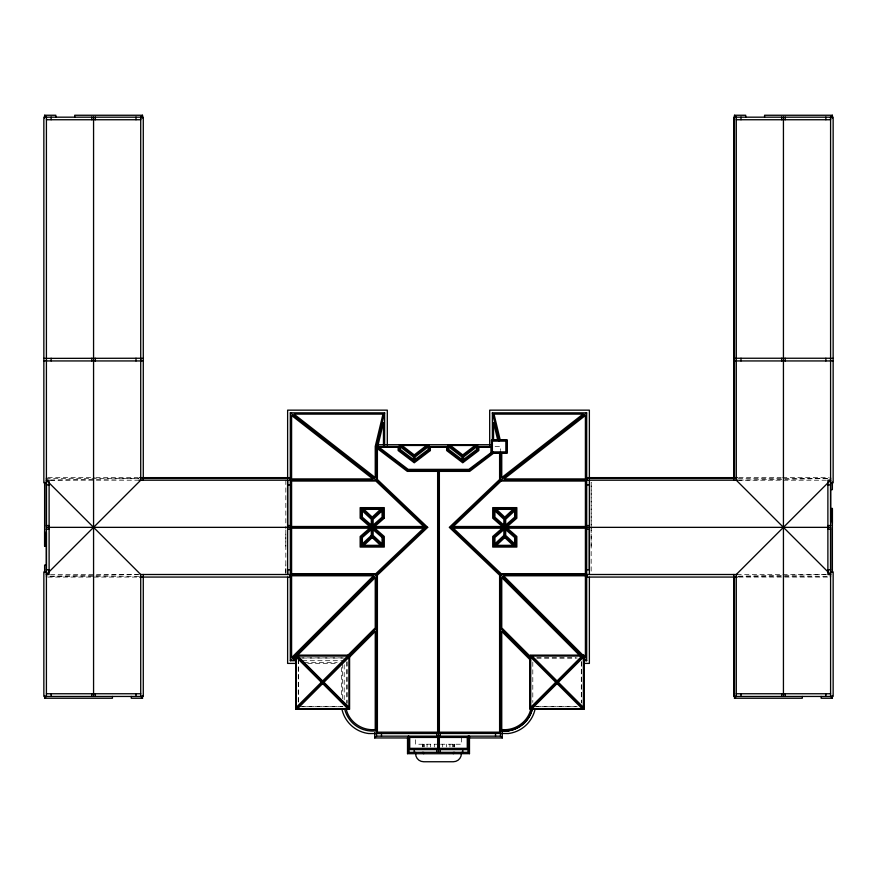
<?xml version="1.0" encoding="UTF-8"?>
<svg xmlns="http://www.w3.org/2000/svg" width="877" height="877" viewBox="0 0 877 877"><rect width="100%" height="100%" fill="white"/><g stroke="black" fill="none" stroke-linecap="round" stroke-linejoin="round"><path stroke-width="0.66" stroke-dasharray="4.38 3.29" d="M285.825 573.799L285.825 565.073M285.825 546.207L285.825 531.254M591.175 546.207L591.175 529.938M591.175 528.579L591.175 482.471L591.175 573.799M50.471 480.125L138.456 478.48M738.993 480.147L828.316 478.48M50.033 576.189L138.007 574.545M738.544 576.222L826.529 574.578M495.077 446.514L500.471 446.514L500.471 450.559M47.917 477.636L94.453 477.636M95.823 477.636L138.248 477.636M738.752 477.636L781.177 477.636M782.547 477.636L829.083 477.636M45.944 478.403L138.654 478.403M738.346 478.403L831.012 478.403M50.362 480.201L140.079 480.201M737.601 480.201L826.54 480.201M50.46 574.501L139.399 574.501M736.921 574.501L827.888 574.501M50.055 576.299L141.153 576.299M738.346 576.299L827.088 576.299M47.917 577.066L138.248 577.066M738.752 577.066L830.453 577.066M299.627 657.893L343.367 657.893M536.735 657.893L576.014 657.893M302.433 658.024L344.201 658.024M536.845 658.024L577.252 658.024M302.433 660.71L344.201 660.71M303.924 662.508L337.152 662.508M307.827 663.407L336.121 663.407M302.116 706.522L342.962 706.522M536.549 706.522L577.252 706.522M299.627 706.643L343.367 706.643M534.027 706.643L576.014 706.643M438.5 744.233L415.599 744.233L415.599 738.851M440.594 744.233L461.401 744.233L461.401 736.154M581.429 661.554L581.429 702.992M581.298 661.96L581.298 702.795M532.799 662.058L532.799 702.477M454.67 744.233L454.67 746.93M454.111 744.233L454.111 746.93M453.321 744.233L453.321 746.93M452.499 744.233L452.499 746.93M449.934 744.233L449.934 746.93M446.579 744.233L446.579 746.93M442.688 744.233L442.688 746.93M434.312 744.233L434.312 746.93M430.421 744.233L430.421 746.93M427.066 744.233L427.066 746.93M424.501 744.233L424.501 746.93M423.679 744.233L423.679 746.93M422.889 744.233L422.889 746.93M422.33 744.233L422.33 746.93M347.018 661.554L347.018 702.992M346.897 662.058L346.897 705.174M344.201 664.755L344.201 699.78M342.403 663.801L342.403 698.717M341.504 667.452L341.504 697.083M298.399 659.372L298.399 702.773M298.268 659.109L298.268 705.426M285.825 480.201L285.825 528.71M285.825 529.938L285.825 573.58"/><path stroke-width="1.32" d="M44.617 572.549L44.617 565.073L46.415 565.073M46.415 546.207L44.617 546.207L44.617 531.254M384.619 445.176L384.619 412.837L290.309 412.837L290.309 660.71L376.529 574.501L426.101 527.351L46.415 527.351L46.415 480.201L49.112 480.201L49.112 574.501L46.415 574.501L46.415 532.547M46.415 529.993L46.415 528.743M287.623 527.351L287.623 480.201L287.623 574.501L287.623 569.787L290.309 569.787M290.188 477.636L290.188 480.201L290.188 477.636L139.618 477.636M586.812 577.066L586.812 574.501L586.812 577.066L737.382 577.066M827.888 571.804L827.888 527.351M830.453 577.066L830.453 574.501M830.585 569.787L827.888 569.787L827.888 574.501L830.585 574.501L830.585 527.351L450.899 527.351L500.471 574.501L581.846 655.875M830.585 525.948L830.585 524.698M830.585 522.144L830.585 480.201L827.888 480.201L827.888 529.149L830.585 529.149M832.383 523.437L832.383 508.485L830.585 508.485M832.383 482.142L832.383 489.629L830.585 489.629M408.057 737.952L408.32 736.154M384.619 412.837L376.529 446.514L376.529 480.201L426.101 527.351M378.031 445.231L383.468 422.571L383.468 445.231M530.815 708.89C528.184 721.826 514.777 731.1 501.754 729.511L501.743 631.473L530.563 660.282M530.793 713.692L532.131 708.901C529.39 723.054 514.569 732.799 500.471 730.771L507.926 730.848L515.15 728.984M142.512 117.978L142.512 115.249L140.715 117.047L140.715 480.201L46.415 574.501M44.617 695.505L44.617 698.245L46.415 696.448L140.715 696.448L142.512 698.245L142.512 695.505M491.493 452.806L492.381 451.907L505.854 451.907L506.753 452.806L506.753 440.232L491.493 440.232L491.493 452.806L506.753 452.806M505.854 451.907L505.854 441.131L506.753 440.232M832.383 117.978L832.383 115.249L830.585 117.047L830.585 696.448L832.383 698.245L832.383 695.505M347.325 655.777L375.246 627.855L375.246 577.592L293.4 659.438L295.746 659.438M295.834 709.087L349.463 655.459L295.834 655.459L295.834 709.087L349.463 709.087L295.834 655.459M349.759 655.152L376.529 628.381M349.134 657.586L375.257 631.473L375.246 729.511C362.223 731.111 348.816 721.815 346.185 708.89M408.857 737.952L374.731 737.952L376.529 736.154L376.529 574.501L140.43 574.501M469.48 736.154L469.48 753.672L424.205 753.738L407.52 753.672L408.857 752.323L408.857 736.154M454.67 752.323L453.321 753.672L453.321 752.323M530.234 709.087L583.863 655.459L583.863 709.087L530.234 709.087L530.234 655.459L583.863 655.459M830.585 480.201L736.285 574.501L736.285 696.448L734.487 698.245L734.487 576.299M450.899 527.351L500.471 480.201L586.691 412.837L586.691 660.71L583.994 660.71M382.997 546.207L372.221 536.099L372.221 518.592L382.997 508.485L382.997 517.912L361.445 536.779L361.445 546.207L382.997 546.207L382.997 536.779L361.445 517.912L361.445 508.485L382.997 508.485M361.445 546.207L372.221 536.099M515.555 546.207L504.779 536.099L504.779 518.592L515.555 508.485L515.555 517.912L494.003 536.779L494.003 546.207L515.555 546.207L515.555 536.779L494.003 517.912L494.003 508.485L515.555 508.485M494.003 546.207L504.779 536.099M414.251 456.139L429.072 444.727L429.072 450.296L414.251 461.565L399.43 450.296L399.43 444.727L414.251 456.139L414.251 461.565M462.749 456.139L477.57 444.727L477.57 450.296L462.749 461.565L447.928 450.296L447.928 444.727L462.749 456.139L462.749 461.565M493.389 451.907L469.48 470.094L407.52 470.094L376.529 446.514L399.43 446.514M500.471 733.457L368.746 733.545A31.298 31.298 0 0 1 342.008 709.57M44.617 117.978L44.617 115.249L55.843 115.249L55.843 117.047M142.512 115.249L74.709 115.249L74.709 117.047M734.487 478.403L734.487 115.249L745.713 115.249L745.713 117.047M832.383 115.249L764.569 115.249L764.569 117.047M46.415 119.743L140.715 119.743L140.715 117.178M736.285 119.743L830.585 119.743L830.585 117.178M736.285 358.244L830.585 358.244M43.85 358.375L140.715 358.244L140.715 360.94L46.415 360.94M140.715 358.375L143.28 358.375M733.72 358.375L736.285 358.375M830.585 358.375L833.15 358.375M43.85 360.82L46.415 360.82M140.715 360.82L143.28 360.82M733.72 360.82L736.285 360.82M830.585 360.82L833.15 360.82M736.285 360.94L830.585 360.94M492.381 451.907L492.381 412.837L586.691 412.837M505.854 441.131L492.381 441.131L491.493 440.232M491.043 444.727L377.428 444.727L377.428 446.514M429.072 446.514L447.928 446.514M477.57 446.514L491.043 446.514M737.382 477.636L586.812 477.636L586.812 480.201M142.271 478.403L288.522 478.403M588.478 478.403L734.729 478.403M139.059 480.201L376.529 480.201L290.309 412.837M737.941 480.201L500.471 480.201L500.471 451.907M46.415 482.767L43.85 482.767L43.85 117.178L143.28 117.178L143.28 480.201M830.585 482.767L833.15 482.767L833.15 117.178L733.72 117.178L733.72 480.201M46.415 484.915L49.112 484.915M287.623 484.915L290.309 484.915M586.691 484.915L589.377 484.915M827.888 484.915L830.585 484.915M46.415 525.553L49.112 525.553M287.623 525.553L290.309 525.553M586.691 525.553L589.377 525.553M827.888 525.553L830.585 525.553M371.256 528.195L372.221 528.195M46.415 529.149L49.112 529.149M287.623 529.149L290.309 529.149M586.691 529.149L589.377 529.149L589.377 569.787L586.691 569.787M46.415 569.787L49.112 569.787M46.415 571.936L43.85 571.936L43.85 696.316L46.415 696.316M830.585 571.936L833.15 571.936L833.15 696.316L830.585 696.316M737.316 574.501L500.471 574.501L500.471 736.154L502.269 737.952L468.143 737.952M139.618 577.066L290.188 577.066L290.188 574.501M290.309 660.71L295.461 660.71M295.702 663.407L287.623 663.407L287.623 577.23M583.994 663.407L589.377 663.407L589.377 577.23M46.415 693.751L140.715 693.751M736.285 693.751L830.585 693.751M140.715 696.316L143.28 696.316L143.28 574.501M736.285 696.316L733.72 696.316L733.72 574.501M736.285 696.448L830.585 696.448M44.617 698.245L112.431 698.245L112.431 696.448M142.512 698.245L131.287 698.245L131.287 696.448M734.487 698.245L802.291 698.245L802.291 696.448M832.383 698.245L821.157 698.245L821.157 696.448M376.529 736.154L500.471 736.154M408.857 749.627L468.143 749.627M408.857 752.323L468.143 752.323L469.48 753.672M500.471 733.446L508.254 733.534A31.298 31.298 0 0 0 534.992 709.559M494.003 508.485L504.779 518.592M361.445 508.485L372.221 518.592M734.487 115.249L736.285 117.047L736.285 480.201L830.585 574.501M44.617 115.249L46.415 117.047L46.415 696.448M583.775 657.805L586.691 660.71M579.938 655.777L501.754 577.592L501.754 627.855L530.552 656.665M530.234 655.459L583.863 709.087M500.471 628.381L529.949 657.86M422.33 752.323L423.679 753.672L423.679 752.323M46.415 480.201L140.715 574.501L140.715 696.448M492.381 412.837L499.177 441.131M468.68 736.154L468.943 737.952M376.562 733.457L376.529 730.771A28.579 28.579 0 0 1 344.661 708.967M832.383 508.485L832.383 572.341M830.453 477.636L830.453 480.201M825.871 117.047L825.871 119.743M825.871 358.244L825.871 360.94M825.871 693.751L825.871 696.448M785.233 117.047L785.233 119.743M785.233 358.244L785.233 360.94M785.233 693.751L785.233 696.448M783.435 117.047L783.435 696.448M781.637 117.047L781.637 119.743M781.637 358.244L781.637 360.94M781.637 693.751L781.637 696.448M740.999 117.047L740.999 119.743M740.999 358.244L740.999 360.94M740.999 693.751L740.999 696.448M589.377 478.853L589.377 410.151L489.695 410.151L489.695 445.176M589.377 480.201L589.377 574.501M502.269 732.58L502.269 737.952M495.516 733.457L495.516 736.154M468.143 736.154L468.143 752.323M462.749 749.627L462.749 752.323M461.401 752.323L461.401 753.672A8.079 8.079 0 0 1 453.321 761.751L423.679 761.751A8.079 8.079 0 0 1 415.599 753.672L415.599 752.323M440.298 733.457L440.298 736.154M440.298 749.627L440.298 752.323M438.5 470.094L438.5 752.323M436.702 733.457L436.702 736.154M436.702 749.627L436.702 752.323M414.251 749.627L414.251 752.323M407.52 737.952L407.52 753.672M387.305 445.176L387.305 410.151L287.623 410.151L287.623 478.853M381.484 733.457L381.484 736.154M374.731 732.58L374.731 737.952M136.001 117.047L136.001 119.743M136.001 358.244L136.001 360.94M136.001 693.751L136.001 696.448M95.363 117.047L95.363 119.743M95.363 358.244L95.363 360.94M95.363 693.751L95.363 696.448M93.565 117.047L93.565 696.448M91.767 117.047L91.767 119.743M91.767 358.244L91.767 360.94M91.767 693.751L91.767 696.448M51.129 117.047L51.129 119.743M51.129 358.244L51.129 360.94M51.129 693.751L51.129 696.448M46.547 477.636L46.547 480.201M46.547 574.501L46.547 577.066M44.617 482.361L44.617 546.207M532.339 708.967A28.579 28.579 0 0 1 507.926 730.848M382.986 414.108L375.246 446.371L375.246 477.57L294.014 414.108L382.986 414.108M373.438 575.783L291.592 657.629L291.592 575.783L373.438 575.783M321.333 682.273L296.316 707.279L296.316 657.257L321.333 682.273M347.654 655.941L322.648 680.958L297.632 655.941L347.654 655.941M322.648 683.589L297.632 708.594L347.654 708.594L322.648 683.589M348.969 657.257L323.964 682.273L348.969 707.279L348.969 657.257M555.733 682.273L530.728 707.279L530.728 657.257L555.733 682.273M582.054 655.941L557.048 680.958L532.043 655.941L582.054 655.941M557.048 683.589L532.043 708.594L582.054 708.594L557.048 683.589M583.369 657.257L558.364 682.273L583.369 707.279L583.369 657.257M423.657 528.195L375.86 573.657L291.592 573.657L291.592 528.195L369.645 528.195L360.162 536.494L360.162 547.051L384.279 547.051L384.279 536.494L374.797 528.195L423.657 528.195M427.713 527.351L377.395 575.202L377.395 732.174L437.634 732.174L437.634 471.377L407.301 471.377L377.395 448.618L377.395 479.5L427.713 527.351M499.605 479.5L449.287 527.351L499.605 575.202L499.605 732.174L439.366 732.174L439.366 471.377L469.699 471.377L493.598 453.19L499.605 453.19L499.605 479.5M501.14 481.045L453.343 526.507L502.203 526.507L492.721 518.197L492.721 507.64L516.838 507.64L516.838 518.197L507.355 526.507L585.408 526.507L585.408 481.045L501.14 481.045M380.475 509.362L372.221 517.101L363.966 509.362L380.475 509.362M382.087 510.874L373.131 519.283L373.131 525.049L382.087 517.2L382.087 510.874M371.311 535.419L362.354 543.817L362.354 537.491L371.311 529.653L371.311 535.419M372.221 537.59L363.966 545.33L380.475 545.33L372.221 537.59M513.034 509.362L504.779 517.101L496.525 509.362L513.034 509.362M514.646 510.874L505.689 519.283L505.689 525.049L514.646 517.2L514.646 510.874M503.869 535.419L494.913 543.817L494.913 537.491L503.869 529.653L503.869 535.419M504.779 537.59L496.525 545.33L513.034 545.33L504.779 537.59M384.279 518.197L374.797 526.507L423.657 526.507L375.86 481.045L291.592 481.045L291.592 526.507L369.645 526.507L360.162 518.197L360.162 507.64L384.279 507.64L384.279 518.197M502.203 528.195L492.721 536.494L492.721 547.051L516.838 547.051L516.838 536.494L507.355 528.195L585.408 528.195L585.408 573.657L501.14 573.657L453.343 528.195L502.203 528.195M582.986 414.108L501.754 477.57L501.754 453.179L507.136 453.179L507.136 439.859L500.186 439.859L494.014 414.108L582.986 414.108M585.408 415.468L504.187 478.919L585.408 478.919L585.408 415.468M426.507 445.461L414.251 454.9L401.995 445.461L426.507 445.461M428.206 446.842L415.117 456.917L415.117 459.46L428.206 449.506L428.206 446.842M475.005 445.461L462.749 454.9L450.493 445.461L475.005 445.461M476.693 446.842L463.615 456.917L463.615 459.46L476.693 449.506L476.693 446.842M430.355 450.537L414.251 462.793L398.147 450.537L398.147 447.259L379.105 447.259L408.156 469.359L468.844 469.359L491.098 452.642L491.098 447.259L478.853 447.259L478.853 450.537L462.749 462.793L446.645 450.537L446.645 447.259L430.355 447.259L430.355 450.537M497.676 439.848L493.532 439.848L493.532 422.571L497.676 439.848M372.813 478.919L291.592 478.919L291.592 415.468L372.813 478.919M585.408 575.783L503.562 575.783L585.408 657.629L585.408 575.783M349.583 655.327L295.702 655.327L295.702 709.208L349.583 709.208L349.583 655.327M583.994 655.327L530.103 655.327L530.103 709.208L583.994 709.208L583.994 655.327M437.645 737.436L409.723 737.436L409.723 748.344L437.645 748.344L437.645 737.436M467.277 737.436L439.355 737.436L439.355 748.344L467.277 748.344L467.277 737.436M461.883 459.46L448.794 449.506L448.794 446.842L461.883 456.917L461.883 459.46M413.385 459.46L400.307 449.506L400.307 446.842L413.385 456.917L413.385 459.46M503.869 525.049L494.913 517.2L494.913 510.874L503.869 519.283L503.869 525.049M514.646 537.491L505.689 529.653L505.689 535.419L514.646 543.817L514.646 537.491M371.311 525.049L362.354 517.2L362.354 510.874L371.311 519.283L371.311 525.049M382.087 537.491L373.131 529.653L373.131 535.419L382.087 543.817L382.087 537.491"/></g></svg>
